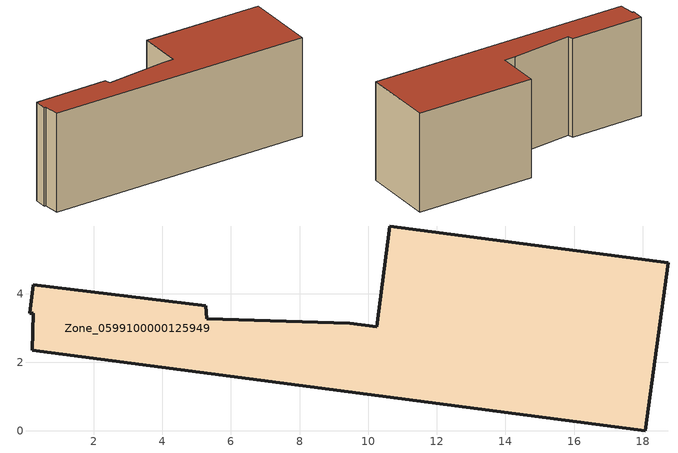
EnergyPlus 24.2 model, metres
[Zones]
Zone_0599100000125949
 floor ground (C_G): 10.25,3.04 10.63,5.97 18.74,4.9 18.08,0 0.21,2.35 0.24,3.43 0.13,3.43 0.23,4.26 5.26,3.65 5.29,3.27 9.46,3.14 z0
 wall outside (C_F): 18.08,0 18.74,4.9 10.63,5.97 10.25,3.04 9.46,3.14 5.29,3.27 5.26,3.65 0.23,4.26 0.13,3.43 0.24,3.43 0.21,2.35 18.08,0 z0:6.87
 roof outside (C_R): 9.46,3.14 5.29,3.27 5.26,3.65 0.23,4.26 0.13,3.43 0.24,3.43 0.21,2.35 18.08,0 18.74,4.9 10.63,5.97 10.25,3.04 z6.87
[BUILDING]
Pand.0599100000125949: North Axis=0; Terrain=City; Loads Convergence Tolerance Value=0.04; Temperature Convergence Tolerance Value=0.4; Solar Distribution=FullExterior; Maximum Number of Warmup Days=25; Minimum Number of Warmup Days=1
[Site:Location]
Rotterdam.The.Hague.AP_ZH_NLD Design_Conditions: Latitude=51.96; Longitude=4.45; Time Zone=1; Elevation=-4.5
[SITE:GROUNDTEMPERATURE:BUILDINGSURFACE]
18, 18, 18, 18, 18, 18, 18, 18, 18, 18, 18, 18
[MATERIAL] Thermal Absorptance=0.9; Solar Absorptance=0.7; Visible Absorptance=0.7
Name | Roughness | Thickness | Conductivity | Density | Specific Heat
G.TI.1946 | MediumSmooth | 0.15 | 1 | 540 | 1210
F.TI.1946 | Rough | 0.3 | 0.857143 | 1920 | 840
R.TI.1946 | MediumRough | 0.2 | 0.1 | 1500 | 1000
[CONSTRUCTION]
C_G: G.TI.1946
C_F: F.TI.1946
C_R: R.TI.1946
[ZONE]
Zone_0599100000125949: Type=1; Multiplier=1; Ceiling Height=Autocalculate; Volume=Autocalculate; Floor Area=autocalculate; Part of Total Floor Area=Yes
[ZONEINFILTRATION:DESIGNFLOWRATE]
Infil_Zone_0599100000125949: Zone or ZoneList or Space or SpaceList=Zone_0599100000125949; Schedule=AlwaysOn; Design Flow Rate Calculation Method=Flow/Area; Flow Rate per Floor Area=0.003; Constant Term Coefficient=1; Temperature Term Coefficient=0; Velocity Term Coefficient=0; Velocity Squared Term Coefficient=0
[HVACTEMPLATE:ZONE:IDEALLOADSAIRSYSTEM]
Zone_0599100000125949: Maximum Heating Supply Air Temperature=50; Minimum Cooling Supply Air Temperature=13; Maximum Heating Supply Air Humidity Ratio=0.0156; Minimum Cooling Supply Air Humidity Ratio=0.0077; Heating Limit=NoLimit; Cooling Limit=NoLimit; Dehumidification Control Type=ConstantSensibleHeatRatio; Cooling Sensible Heat Ratio=0.7; Dehumidification Setpoint=60; Humidification Control Type=None; Humidification Setpoint=30; Outdoor Air Method=None; Outdoor Air Flow Rate per Person=0.00944; Outdoor Air Flow Rate per Zone Floor Area=0; Outdoor Air Flow Rate per Zone=0; Demand Controlled Ventilation Type=None; Outdoor Air Economizer Type=NoEconomizer; Heat Recovery Type=None; Sensible Heat Recovery Effectiveness=0.7; Latent Heat Recovery Effectiveness=0.65
[ZONECONTROL:THERMOSTAT]
ThermostatControl_Zone_0599100000125949: Zone or ZoneList=Zone_0599100000125949; Control Type Schedule=DualSetpointControlType; Control 1=Thermostat_Zone_0599100000125949; Temperature Difference Between Cutout And Setpoint=0
[THERMOSTATSETPOINT:DUALSETPOINT]
Thermostat_Zone_0599100000125949: Heating Setpoint Temperature Schedule=HeatingSetpoint_Zone_0599100000125949; Cooling Setpoint Temperature Schedule=CoolingSetpoint_Zone_0599100000125949
[SCHEDULE:COMPACT]
HeatingSetpoint_Zone_0599100000125949: Through: 12/31, For: AllDays, Until: 24:00, 21
CoolingSetpoint_Zone_0599100000125949: Through: 12/31, For: AllDays, Until: 24:00, 24
DualSetpointControlType: Through: 12/31, For: AllDays, Until: 24:00, 4
AlwaysOn: Through: 12/31, For: AllDays, Until: 24:00, 1
